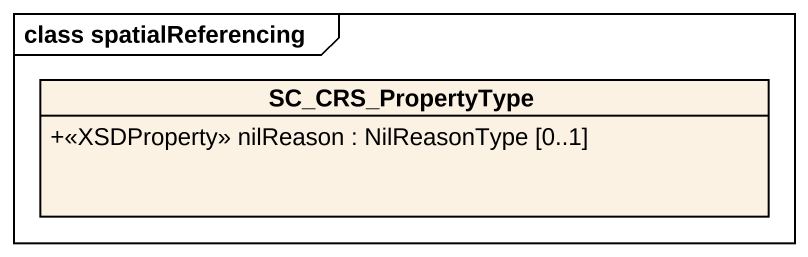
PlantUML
@startuml
mainframe class spatialReferencing
hide circle
hide empty members
skinparam classAttributeIconSize 0
class SC_CRS_PropertyType {
  +<<XSDProperty>> nilReason : NilReasonType [0..1]
}
@enduml
